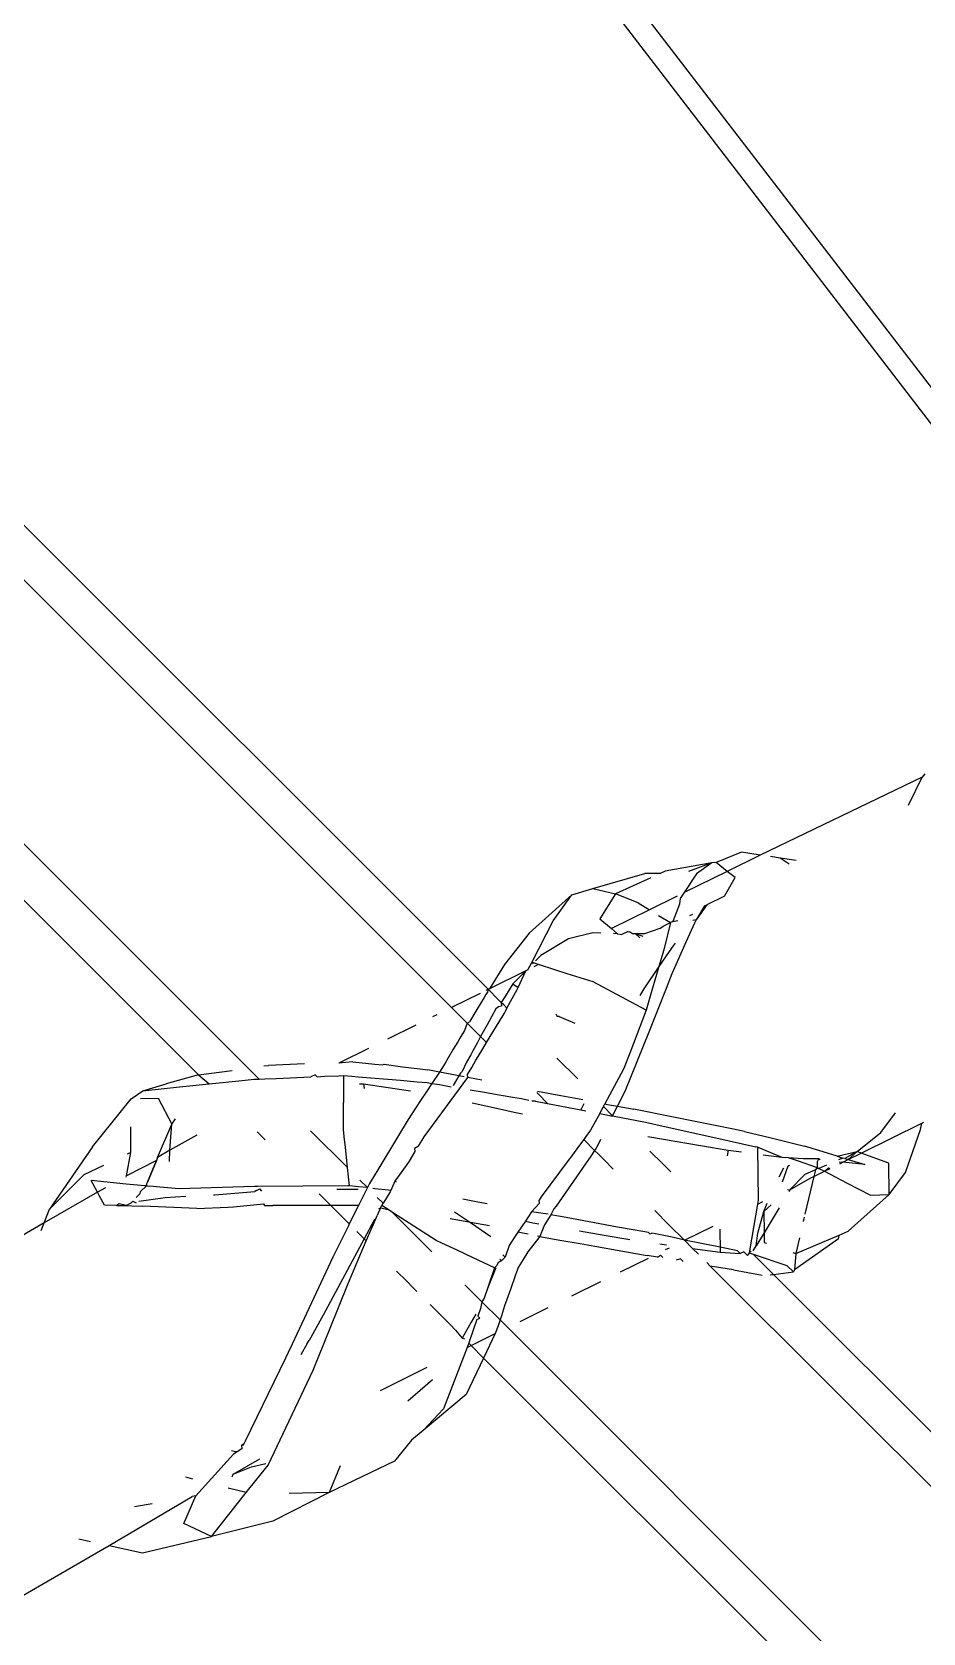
# Model space of a CAD drawing. Header units: inches. Extents: x 3324238 to 135265466, y -1036581 to 20094598.
# Drawn here: x 3354730.148 to 3354730.835, y -519082.917 to -519081.68 of the extents above; entities that cross this region are included whole.
import ezdxf

# ---------------------------------------------------------------- set-up
doc = ezdxf.new("R2010")
doc.units = ezdxf.units.IN
doc.header["$MEASUREMENT"] = 0
doc.layers.add('FURNITURE', color=32, linetype='Continuous', lineweight=13)

msp = doc.modelspace()

# ---------------------------------------------------------------- linework, layer by layer
for p, q in [((3354729.7672, -519080.555, 0.0027), (3354730.9859, -519082.1428, 0.0027)), ((3354729.7505, -519080.5615, 0.0027), (3354730.9633, -519082.1417, 0.0027)), ((3354730.4998, -519082.4198, 0.0027), (3354728.9771, -519080.8973, 0.0027)), ((3354730.4715, -519082.4338, 0.0027), (3354728.9482, -519080.9106, 0.0027)), ((3354730.3229, -519082.4891, 0.0027), (3354728.8084, -519080.9749, 0.0027)), ((3354728.7795, -519080.9881, 0.0027), (3354730.2761, -519082.4859, 0.0027)), ((3354730.8368, -519082.2534, 0.0027), (3354730.8348, -519082.2559, 0.0027)), ((3354730.8348, -519082.2559, 0.0027), (3354730.7098, -519082.3161, 0.0027)), ((3354730.8242, -519082.2776, 0.0027), (3354730.8348, -519082.2559, 0.0027)), ((3354730.6955, -519082.3138, 0.0027), (3354730.6757, -519082.3217, 0.0027)), ((3354730.7098, -519082.3161, 0.0027), (3354730.6955, -519082.3138, 0.0027)), ((3354730.6725, -519082.3222, 0.0027), (3354730.6365, -519082.3286, 0.0027)), ((3354730.6725, -519082.3222, 0.0027), (3354730.6545, -519082.3288, 0.0027)), ((3354730.6725, -519082.3222, 0.0027), (3354730.6607, -519082.3305, 0.0027)), ((3354730.6757, -519082.3217, 0.0027), (3354730.6725, -519082.3222, 0.0027)), ((3354730.6844, -519082.3287, 0.0027), (3354730.6757, -519082.3217, 0.0027)), ((3354730.7098, -519082.3161, 0.0027), (3354730.6844, -519082.3287, 0.0027)), ((3354730.7252, -519082.3185, 0.0027), (3354730.7177, -519082.3173, 0.0027)), ((3354730.7375, -519082.3204, 0.0027), (3354730.7252, -519082.3185, 0.0027)), ((3354730.7322, -519082.323, 0.0027), (3354730.7252, -519082.3185, 0.0027)), ((3354730.5807, -519082.3419, 0.0027), (3354730.6207, -519082.3304, 0.0027)), ((3354730.6254, -519082.3337, 0.0027), (3354730.5982, -519082.346, 0.0027)), ((3354730.6326, -519082.3304, 0.0027), (3354730.6207, -519082.3304, 0.0027)), ((3354730.6365, -519082.3286, 0.0027), (3354730.6326, -519082.3304, 0.0027)), ((3354730.6844, -519082.3287, 0.0027), (3354730.651, -519082.3451, 0.0027)), ((3354730.6607, -519082.3305, 0.0027), (3354730.651, -519082.3451, 0.0027)), ((3354730.6822, -519082.3478, 0.0027), (3354730.6904, -519082.3335, 0.0027)), ((3354730.6904, -519082.3335, 0.0027), (3354730.6844, -519082.3287, 0.0027)), ((3354730.5314, -519082.3765, 0.0027), (3354730.5643, -519082.3469, 0.0027)), ((3354730.5499, -519082.367, 0.0027), (3354730.5643, -519082.3469, 0.0027)), ((3354730.5643, -519082.3469, 0.0027), (3354730.5807, -519082.3419, 0.0027)), ((3354730.5807, -519082.3419, 0.0027), (3354730.5982, -519082.346, 0.0027)), ((3354730.5982, -519082.346, 0.0027), (3354730.5859, -519082.3654, 0.0027)), ((3354730.6157, -519082.3531, 0.0027), (3354730.5982, -519082.346, 0.0027)), ((3354730.6456, -519082.3478, 0.0027), (3354730.6243, -519082.3584, 0.0027)), ((3354730.6481, -519082.3496, 0.0027), (3354730.6476, -519082.3541, 0.0027)), ((3354730.651, -519082.3451, 0.0027), (3354730.6481, -519082.3496, 0.0027)), ((3354730.6822, -519082.3478, 0.0027), (3354730.6685, -519082.3545, 0.0027)), ((3354730.6243, -519082.3584, 0.0027), (3354730.5949, -519082.3729, 0.0027)), ((3354730.6157, -519082.3531, 0.0027), (3354730.6243, -519082.3584, 0.0027)), ((3354730.6313, -519082.3627, 0.0027), (3354730.6405, -519082.3683, 0.0027)), ((3354730.6476, -519082.3541, 0.0027), (3354730.6424, -519082.3674, 0.0027)), ((3354730.6556, -519082.3627, 0.0027), (3354730.6579, -519082.3618, 0.0027)), ((3354730.6685, -519082.3545, 0.0027), (3354730.6605, -519082.3661, 0.0027)), ((3354730.6669, -519082.3553, 0.0027), (3354730.6605, -519082.3661, 0.0027)), ((3354730.6669, -519082.3553, 0.0027), (3354730.6685, -519082.3545, 0.0027)), ((3354730.5314, -519082.3765, 0.0027), (3354730.5124, -519082.4005, 0.0027)), ((3354730.5336, -519082.399, 0.0027), (3354730.5499, -519082.367, 0.0027)), ((3354730.5807, -519082.3761, 0.0027), (3354730.5618, -519082.3808, 0.0027)), ((3354730.5868, -519082.3763, 0.0027), (3354730.5807, -519082.3761, 0.0027)), ((3354730.5859, -519082.3654, 0.0027), (3354730.5949, -519082.3729, 0.0027)), ((3354730.5949, -519082.3729, 0.0027), (3354730.5997, -519082.3769, 0.0027)), ((3354730.5997, -519082.3769, 0.0027), (3354730.5965, -519082.3767, 0.0027)), ((3354730.5997, -519082.3769, 0.0027), (3354730.6031, -519082.3775, 0.0027)), ((3354730.6079, -519082.375, 0.0027), (3354730.6031, -519082.3775, 0.0027)), ((3354730.6079, -519082.375, 0.0027), (3354730.609, -519082.3753, 0.0027)), ((3354730.6113, -519082.3768, 0.0027), (3354730.609, -519082.3753, 0.0027)), ((3354730.6135, -519082.3768, 0.0027), (3354730.6113, -519082.3768, 0.0027)), ((3354730.617, -519082.3799, 0.0027), (3354730.6135, -519082.3768, 0.0027)), ((3354730.6135, -519082.3768, 0.0027), (3354730.6193, -519082.3788, 0.0027)), ((3354730.6206, -519082.3769, 0.0027), (3354730.6135, -519082.3768, 0.0027)), ((3354730.6323, -519082.3728, 0.0027), (3354730.6206, -519082.3769, 0.0027)), ((3354730.6323, -519082.3728, 0.0027), (3354730.635, -519082.3711, 0.0027)), ((3354730.635, -519082.3711, 0.0027), (3354730.6405, -519082.3683, 0.0027)), ((3354730.6405, -519082.3683, 0.0027), (3354730.6357, -519082.3883, 0.0027)), ((3354730.6424, -519082.3674, 0.0027), (3354730.6405, -519082.3683, 0.0027)), ((3354730.6424, -519082.3674, 0.0027), (3354730.6462, -519082.3665, 0.0027)), ((3354730.659, -519082.3686, 0.0027), (3354730.6526, -519082.3829, 0.0027)), ((3354730.6605, -519082.3661, 0.0027), (3354730.6579, -519082.3667, 0.0027)), ((3354730.6605, -519082.3661, 0.0027), (3354730.659, -519082.3686, 0.0027)), ((3354730.5618, -519082.3808, 0.0027), (3354730.5405, -519082.3937, 0.0027)), ((3354730.6357, -519082.3883, 0.0027), (3354730.6341, -519082.3937, 0.0027)), ((3354730.6425, -519082.3862, 0.0027), (3354730.6395, -519082.3905, 0.0027)), ((3354730.6526, -519082.3829, 0.0027), (3354730.6416, -519082.4077, 0.0027)), ((3354730.6442, -519082.3842, 0.0027), (3354730.6425, -519082.3862, 0.0027)), ((3354730.5124, -519082.4005, 0.0027), (3354730.5009, -519082.4193, 0.0027)), ((3354730.5305, -519082.4047, 0.0027), (3354730.5336, -519082.399, 0.0027)), ((3354730.5348, -519082.3994, 0.0027), (3354730.5336, -519082.399, 0.0027)), ((3354730.5348, -519082.3994, 0.0027), (3354730.5341, -519082.4002, 0.0027)), ((3354730.5386, -519082.4006, 0.0027), (3354730.5348, -519082.3994, 0.0027)), ((3354730.5386, -519082.4006, 0.0027), (3354730.5351, -519082.4024, 0.0027)), ((3354730.5405, -519082.3937, 0.0027), (3354730.5364, -519082.3978, 0.0027)), ((3354730.5513, -519082.4047, 0.0027), (3354730.5386, -519082.4006, 0.0027)), ((3354730.6316, -519082.4021, 0.0027), (3354730.62, -519082.4193, 0.0027)), ((3354730.6316, -519082.4021, 0.0027), (3354730.6248, -519082.4252, 0.0027)), ((3354730.6395, -519082.3905, 0.0027), (3354730.6316, -519082.4021, 0.0027)), ((3354730.6341, -519082.3937, 0.0027), (3354730.6316, -519082.4021, 0.0027)), ((3354730.5288, -519082.4055, 0.0027), (3354730.5009, -519082.4193, 0.0027)), ((3354730.5288, -519082.4055, 0.0027), (3354730.5189, -519082.4155, 0.0027)), ((3354730.523, -519082.4184, 0.0027), (3354730.5288, -519082.4055, 0.0027)), ((3354730.5305, -519082.4047, 0.0027), (3354730.5288, -519082.4055, 0.0027)), ((3354730.5608, -519082.4077, 0.0027), (3354730.5513, -519082.4047, 0.0027)), ((3354730.5809, -519082.4141, 0.0027), (3354730.5608, -519082.4077, 0.0027)), ((3354730.6217, -519082.4359, 0.0027), (3354730.5809, -519082.4141, 0.0027)), ((3354730.6416, -519082.4077, 0.0027), (3354730.6371, -519082.4192, 0.0027)), ((3354730.4937, -519082.4229, 0.0027), (3354730.4715, -519082.4338, 0.0027)), ((3354730.4968, -519082.426, 0.0027), (3354730.491, -519082.4354, 0.0027)), ((3354730.4981, -519082.4239, 0.0027), (3354730.4968, -519082.426, 0.0027)), ((3354730.4998, -519082.4198, 0.0027), (3354730.4979, -519082.4208, 0.0027)), ((3354730.4992, -519082.422, 0.0027), (3354730.4981, -519082.4239, 0.0027)), ((3354730.4998, -519082.4198, 0.0027), (3354730.4992, -519082.422, 0.0027)), ((3354730.5009, -519082.4193, 0.0027), (3354730.4998, -519082.4198, 0.0027)), ((3354730.5076, -519082.4276, 0.0027), (3354730.4998, -519082.4198, 0.0027)), ((3354730.5131, -519082.4247, 0.0027), (3354730.5099, -519082.4299, 0.0027)), ((3354730.5189, -519082.4155, 0.0027), (3354730.5131, -519082.4247, 0.0027)), ((3354730.5171, -519082.4293, 0.0027), (3354730.5222, -519082.4199, 0.0027)), ((3354730.5189, -519082.4155, 0.0027), (3354730.523, -519082.4184, 0.0027)), ((3354730.5222, -519082.4199, 0.0027), (3354730.523, -519082.4184, 0.0027)), ((3354730.62, -519082.4193, 0.0027), (3354730.6169, -519082.4246, 0.0027)), ((3354730.6248, -519082.4252, 0.0027), (3354730.6217, -519082.4359, 0.0027)), ((3354730.6371, -519082.4192, 0.0027), (3354730.6232, -519082.4543, 0.0027)), ((3354730.4798, -519082.4422, 0.0027), (3354730.4715, -519082.4338, 0.0027)), ((3354730.4903, -519082.4367, 0.0027), (3354730.4854, -519082.4449, 0.0027)), ((3354730.491, -519082.4354, 0.0027), (3354730.4903, -519082.4367, 0.0027)), ((3354730.5057, -519082.4349, 0.0027), (3354730.4991, -519082.4471, 0.0027)), ((3354730.5077, -519082.4334, 0.0027), (3354730.5057, -519082.4349, 0.0027)), ((3354730.5099, -519082.4299, 0.0027), (3354730.5076, -519082.4276, 0.0027)), ((3354730.51, -519082.4328, 0.0027), (3354730.5077, -519082.4334, 0.0027)), ((3354730.5118, -519082.4319, 0.0027), (3354730.5099, -519082.4299, 0.0027)), ((3354730.5099, -519082.4299, 0.0027), (3354730.51, -519082.4328, 0.0027)), ((3354730.5111, -519082.4403, 0.0027), (3354730.5123, -519082.4381, 0.0027)), ((3354730.5143, -519082.4344, 0.0027), (3354730.5118, -519082.4319, 0.0027)), ((3354730.5123, -519082.4381, 0.0027), (3354730.5134, -519082.4362, 0.0027)), ((3354730.5134, -519082.4362, 0.0027), (3354730.5143, -519082.4344, 0.0027)), ((3354730.5143, -519082.4344, 0.0027), (3354730.5171, -519082.4293, 0.0027)), ((3354730.5521, -519082.4388, 0.0027), (3354730.553, -519082.4407, 0.0027)), ((3354730.6217, -519082.4359, 0.0027), (3354730.6091, -519082.4691, 0.0027)), ((3354730.4439, -519082.4474, 0.0027), (3354730.4221, -519082.4582, 0.0027)), ((3354730.4601, -519082.4394, 0.0027), (3354730.4569, -519082.441, 0.0027)), ((3354730.4815, -519082.4516, 0.0027), (3354730.478, -519082.4574, 0.0027)), ((3354730.4836, -519082.4459, 0.0027), (3354730.4798, -519082.4422, 0.0027)), ((3354730.4836, -519082.4459, 0.0027), (3354730.4815, -519082.4516, 0.0027)), ((3354730.4836, -519082.4459, 0.0027), (3354730.4854, -519082.4449, 0.0027)), ((3354730.494, -519082.4563, 0.0027), (3354730.4836, -519082.4459, 0.0027)), ((3354730.4991, -519082.4471, 0.0027), (3354730.494, -519082.4563, 0.0027)), ((3354730.4986, -519082.4609, 0.0027), (3354730.5111, -519082.4403, 0.0027)), ((3354730.5547, -519082.4407, 0.0027), (3354730.553, -519082.4407, 0.0027)), ((3354730.5547, -519082.4407, 0.0027), (3354730.5668, -519082.446, 0.0027)), ((3354730.4763, -519082.4604, 0.0027), (3354730.4729, -519082.466, 0.0027)), ((3354730.478, -519082.4574, 0.0027), (3354730.4763, -519082.4604, 0.0027)), ((3354730.4913, -519082.4613, 0.0027), (3354730.488, -519082.4673, 0.0027)), ((3354730.494, -519082.4563, 0.0027), (3354730.4913, -519082.4613, 0.0027)), ((3354730.4986, -519082.4609, 0.0027), (3354730.494, -519082.4563, 0.0027)), ((3354730.4957, -519082.4658, 0.0027), (3354730.4986, -519082.4609, 0.0027)), ((3354730.6199, -519082.4624, 0.0027), (3354730.6053, -519082.4987, 0.0027)), ((3354730.6232, -519082.4543, 0.0027), (3354730.6199, -519082.4624, 0.0027)), ((3354730.4074, -519082.4655, 0.0027), (3354730.3844, -519082.4768, 0.0027)), ((3354730.3953, -519082.4757, 0.0027), (3354730.3844, -519082.4768, 0.0027)), ((3354730.3953, -519082.4757, 0.0027), (3354730.4124, -519082.4775, 0.0027)), ((3354730.469, -519082.4726, 0.0027), (3354730.4666, -519082.4768, 0.0027)), ((3354730.4729, -519082.466, 0.0027), (3354730.469, -519082.4726, 0.0027)), ((3354730.4831, -519082.4761, 0.0027), (3354730.4796, -519082.4833, 0.0027)), ((3354730.4863, -519082.4704, 0.0027), (3354730.4831, -519082.4761, 0.0027)), ((3354730.488, -519082.4673, 0.0027), (3354730.4863, -519082.4704, 0.0027)), ((3354730.4871, -519082.4801, 0.0027), (3354730.4904, -519082.4746, 0.0027)), ((3354730.4904, -519082.4746, 0.0027), (3354730.4922, -519082.4716, 0.0027)), ((3354730.4922, -519082.4716, 0.0027), (3354730.4957, -519082.4658, 0.0027)), ((3354730.5689, -519082.4889, 0.0027), (3354730.5528, -519082.4729, 0.0027)), ((3354730.6091, -519082.4691, 0.0027), (3354730.6043, -519082.4816, 0.0027)), ((3354730.2761, -519082.4859, 0.0027), (3354730.2512, -519082.4929, 0.0027)), ((3354730.2761, -519082.4859, 0.0027), (3354730.3022, -519082.4824, 0.0027)), ((3354730.2761, -519082.4859, 0.0027), (3354730.2843, -519082.4927, 0.0027)), ((3354730.3266, -519082.479, 0.0027), (3354730.3302, -519082.4786, 0.0027)), ((3354730.3275, -519082.4889, 0.0027), (3354730.3362, -519082.4886, 0.0027)), ((3354730.3579, -519082.4773, 0.0027), (3354730.3302, -519082.4786, 0.0027)), ((3354730.3362, -519082.4886, 0.0027), (3354730.3628, -519082.4875, 0.0027)), ((3354730.3663, -519082.4858, 0.0027), (3354730.3628, -519082.4875, 0.0027)), ((3354730.3678, -519082.4873, 0.0027), (3354730.3663, -519082.4858, 0.0027)), ((3354730.3678, -519082.4873, 0.0027), (3354730.3735, -519082.487, 0.0027)), ((3354730.3735, -519082.487, 0.0027), (3354730.3844, -519082.4866, 0.0027)), ((3354730.3844, -519082.4866, 0.0027), (3354730.3883, -519082.4864, 0.0027)), ((3354730.3881, -519082.5283, 0.0027), (3354730.3883, -519082.4864, 0.0027)), ((3354730.3883, -519082.4864, 0.0027), (3354730.3945, -519082.4869, 0.0027)), ((3354730.3945, -519082.4869, 0.0027), (3354730.3995, -519082.4874, 0.0027)), ((3354730.3995, -519082.4874, 0.0027), (3354730.432, -519082.4901, 0.0027)), ((3354730.4124, -519082.4775, 0.0027), (3354730.4182, -519082.4781, 0.0027)), ((3354730.4182, -519082.4781, 0.0027), (3354730.4194, -519082.4775, 0.0027)), ((3354730.4194, -519082.4775, 0.0027), (3354730.4336, -519082.4798, 0.0027)), ((3354730.4336, -519082.4798, 0.0027), (3354730.4449, -519082.481, 0.0027)), ((3354730.4449, -519082.481, 0.0027), (3354730.4533, -519082.4819, 0.0027)), ((3354730.4504, -519082.5337, 0.0027), (3354730.4842, -519082.4879, 0.0027)), ((3354730.4621, -519082.4837, 0.0027), (3354730.4533, -519082.4819, 0.0027)), ((3354730.4621, -519082.4837, 0.0027), (3354730.4563, -519082.4925, 0.0027)), ((3354730.4666, -519082.4768, 0.0027), (3354730.4621, -519082.4837, 0.0027)), ((3354730.4747, -519082.4861, 0.0027), (3354730.4621, -519082.4837, 0.0027)), ((3354730.4772, -519082.4866, 0.0027), (3354730.4727, -519082.494, 0.0027)), ((3354730.4772, -519082.4866, 0.0027), (3354730.4747, -519082.4861, 0.0027)), ((3354730.4785, -519082.4845, 0.0027), (3354730.4772, -519082.4866, 0.0027)), ((3354730.4813, -519082.4874, 0.0027), (3354730.4772, -519082.4866, 0.0027)), ((3354730.4796, -519082.4833, 0.0027), (3354730.4785, -519082.4845, 0.0027)), ((3354730.4838, -519082.4855, 0.0027), (3354730.4871, -519082.4801, 0.0027)), ((3354730.4842, -519082.4879, 0.0027), (3354730.4838, -519082.4855, 0.0027)), ((3354730.4948, -519082.4901, 0.0027), (3354730.4842, -519082.4879, 0.0027)), ((3354730.6043, -519082.4816, 0.0027), (3354730.5899, -519082.5083, 0.0027)), ((3354730.2241, -519082.5044, 0.0027), (3354730.2333, -519082.4983, 0.0027)), ((3354730.2333, -519082.4983, 0.0027), (3354730.2512, -519082.4929, 0.0027)), ((3354730.2333, -519082.4983, 0.0027), (3354730.2615, -519082.495, 0.0027)), ((3354730.2615, -519082.495, 0.0027), (3354730.2843, -519082.4927, 0.0027)), ((3354730.2843, -519082.4927, 0.0027), (3354730.31, -519082.4902, 0.0027)), ((3354730.31, -519082.4902, 0.0027), (3354730.3167, -519082.4895, 0.0027)), ((3354730.3167, -519082.4895, 0.0027), (3354730.3189, -519082.4893, 0.0027)), ((3354730.3189, -519082.4893, 0.0027), (3354730.3229, -519082.4891, 0.0027)), ((3354730.3229, -519082.4891, 0.0027), (3354730.3275, -519082.4889, 0.0027)), ((3354730.4004, -519082.4928, 0.0027), (3354730.4036, -519082.4927, 0.0027)), ((3354730.4036, -519082.4927, 0.0027), (3354730.404, -519082.4964, 0.0027)), ((3354730.4036, -519082.4927, 0.0027), (3354730.4399, -519082.4981, 0.0027)), ((3354730.432, -519082.4901, 0.0027), (3354730.445, -519082.4912, 0.0027)), ((3354730.445, -519082.4912, 0.0027), (3354730.4526, -519082.4918, 0.0027)), ((3354730.4524, -519082.4985, 0.0027), (3354730.4476, -519082.5058, 0.0027)), ((3354730.4563, -519082.4925, 0.0027), (3354730.4524, -519082.4985, 0.0027)), ((3354730.4526, -519082.4918, 0.0027), (3354730.4563, -519082.4925, 0.0027)), ((3354730.4563, -519082.4925, 0.0027), (3354730.4621, -519082.4934, 0.0027)), ((3354730.4621, -519082.4934, 0.0027), (3354730.4713, -519082.495, 0.0027)), ((3354730.4858, -519082.4975, 0.0027), (3354730.4954, -519082.4991, 0.0027)), ((3354730.4954, -519082.4991, 0.0027), (3354730.5084, -519082.5013, 0.0027)), ((3354730.5383, -519082.5005, 0.0027), (3354730.5373, -519082.4996, 0.0027)), ((3354730.538, -519082.4984, 0.0027), (3354730.5558, -519082.5018, 0.0027)), ((3354730.5457, -519082.508, 0.0027), (3354730.5383, -519082.5005, 0.0027)), ((3354730.6053, -519082.4987, 0.0027), (3354730.6031, -519082.5032, 0.0027)), ((3354730.1944, -519082.5415, 0.0027), (3354730.2241, -519082.5044, 0.0027)), ((3354730.2313, -519082.5042, 0.0027), (3354730.245, -519082.5038, 0.0027)), ((3354730.245, -519082.5038, 0.0027), (3354730.2555, -519082.5239, 0.0027)), ((3354730.4476, -519082.5058, 0.0027), (3354730.4409, -519082.5161, 0.0027)), ((3354730.4874, -519082.5075, 0.0027), (3354730.5085, -519082.5122, 0.0027)), ((3354730.5084, -519082.5013, 0.0027), (3354730.5189, -519082.5031, 0.0027)), ((3354730.5085, -519082.5122, 0.0027), (3354730.5198, -519082.5148, 0.0027)), ((3354730.5189, -519082.5031, 0.0027), (3354730.5255, -519082.5042, 0.0027)), ((3354730.5255, -519082.5042, 0.0027), (3354730.5313, -519082.5053, 0.0027)), ((3354730.5364, -519082.5063, 0.0027), (3354730.5335, -519082.5062, 0.0027)), ((3354730.5364, -519082.5063, 0.0027), (3354730.5457, -519082.508, 0.0027)), ((3354730.5457, -519082.508, 0.0027), (3354730.5714, -519082.513, 0.0027)), ((3354730.5558, -519082.5018, 0.0027), (3354730.5729, -519082.505, 0.0027)), ((3354730.5737, -519082.5082, 0.0027), (3354730.5714, -519082.513, 0.0027)), ((3354730.5714, -519082.513, 0.0027), (3354730.5751, -519082.5137, 0.0027)), ((3354730.5874, -519082.513, 0.0027), (3354730.5859, -519082.5157, 0.0027)), ((3354730.5884, -519082.5112, 0.0027), (3354730.5874, -519082.513, 0.0027)), ((3354730.5889, -519082.5102, 0.0027), (3354730.5884, -519082.5112, 0.0027)), ((3354730.5889, -519082.5102, 0.0027), (3354730.5899, -519082.5083, 0.0027)), ((3354730.5958, -519082.5176, 0.0027), (3354730.5889, -519082.5102, 0.0027)), ((3354730.5899, -519082.5083, 0.0027), (3354730.592, -519082.5087, 0.0027)), ((3354730.592, -519082.5087, 0.0027), (3354730.5996, -519082.5101, 0.0027)), ((3354730.5958, -519082.5176, 0.0027), (3354730.5996, -519082.5101, 0.0027)), ((3354730.6031, -519082.5032, 0.0027), (3354730.5996, -519082.5101, 0.0027)), ((3354730.5996, -519082.5101, 0.0027), (3354730.6123, -519082.5125, 0.0027)), ((3354730.643, -519082.5186, 0.0027), (3354730.6123, -519082.5125, 0.0027)), ((3354730.2446, -519082.5498, 0.0027), (3354730.2555, -519082.5239, 0.0027)), ((3354730.254, -519082.5441, 0.0027), (3354730.2555, -519082.5239, 0.0027)), ((3354730.2555, -519082.5239, 0.0027), (3354730.2584, -519082.5198, 0.0027)), ((3354730.4381, -519082.5203, 0.0027), (3354730.4298, -519082.534, 0.0027)), ((3354730.4409, -519082.5161, 0.0027), (3354730.4381, -519082.5203, 0.0027)), ((3354730.5198, -519082.5148, 0.0027), (3354730.5224, -519082.5153, 0.0027)), ((3354730.5224, -519082.5153, 0.0027), (3354730.5264, -519082.516, 0.0027)), ((3354730.5859, -519082.5157, 0.0027), (3354730.5789, -519082.5287, 0.0027)), ((3354730.5859, -519082.5157, 0.0027), (3354730.5911, -519082.5167, 0.0027)), ((3354730.5911, -519082.5167, 0.0027), (3354730.5946, -519082.5174, 0.0027)), ((3354730.5946, -519082.5174, 0.0027), (3354730.5958, -519082.5176, 0.0027)), ((3354730.5958, -519082.5176, 0.0027), (3354730.6213, -519082.5225, 0.0027)), ((3354730.6213, -519082.5225, 0.0027), (3354730.6326, -519082.525, 0.0027)), ((3354730.6326, -519082.525, 0.0027), (3354730.6755, -519082.5346, 0.0027)), ((3354730.6892, -519082.5278, 0.0027), (3354730.643, -519082.5186, 0.0027)), ((3354730.7877, -519082.5463, 0.0027), (3354730.8345, -519082.5232, 0.0027)), ((3354730.8029, -519082.5305, 0.0027), (3354730.8143, -519082.5152, 0.0027)), ((3354730.8335, -519082.528, 0.0027), (3354730.8345, -519082.5232, 0.0027)), ((3354730.8345, -519082.5232, 0.0027), (3354730.8361, -519082.5224, 0.0027)), ((3354730.2239, -519082.5458, 0.0027), (3354730.2238, -519082.526, 0.0027)), ((3354730.2748, -519082.5324, 0.0027), (3354730.254, -519082.5441, 0.0027)), ((3354730.3215, -519082.5299, 0.0027), (3354730.3276, -519082.536, 0.0027)), ((3354730.3913, -519082.5575, 0.0027), (3354730.3627, -519082.529, 0.0027)), ((3354730.3889, -519082.5359, 0.0027), (3354730.3881, -519082.5283, 0.0027)), ((3354730.3896, -519082.5418, 0.0027), (3354730.3889, -519082.5359, 0.0027)), ((3354730.4298, -519082.534, 0.0027), (3354730.4145, -519082.5592, 0.0027)), ((3354730.4459, -519082.541, 0.0027), (3354730.4504, -519082.5337, 0.0027)), ((3354730.5736, -519082.5359, 0.0027), (3354730.5704, -519082.5402, 0.0027)), ((3354730.5753, -519082.5336, 0.0027), (3354730.5736, -519082.5359, 0.0027)), ((3354730.582, -519082.5443, 0.0027), (3354730.5736, -519082.5359, 0.0027)), ((3354730.5789, -519082.5287, 0.0027), (3354730.5753, -519082.5336, 0.0027)), ((3354730.5866, -519082.5358, 0.0027), (3354730.5849, -519082.5392, 0.0027)), ((3354730.623, -519082.5336, 0.0027), (3354730.6637, -519082.5404, 0.0027)), ((3354730.6755, -519082.5346, 0.0027), (3354730.7065, -519082.5415, 0.0027)), ((3354730.6976, -519082.5295, 0.0027), (3354730.6892, -519082.5278, 0.0027)), ((3354730.6976, -519082.5295, 0.0027), (3354730.7183, -519082.5346, 0.0027)), ((3354730.7183, -519082.5346, 0.0027), (3354730.744, -519082.5409, 0.0027)), ((3354730.7846, -519082.5452, 0.0027), (3354730.8029, -519082.5305, 0.0027)), ((3354730.8221, -519082.5612, 0.0027), (3354730.8335, -519082.528, 0.0027)), ((3354730.1944, -519082.5415, 0.0027), (3354730.1612, -519082.5897, 0.0027)), ((3354730.2205, -519082.5638, 0.0027), (3354730.2239, -519082.5458, 0.0027)), ((3354730.2239, -519082.5458, 0.0027), (3354730.2211, -519082.5471, 0.0027)), ((3354730.2446, -519082.5498, 0.0027), (3354730.2438, -519082.552, 0.0027)), ((3354730.254, -519082.5441, 0.0027), (3354730.2446, -519082.5498, 0.0027)), ((3354730.2537, -519082.5529, 0.0027), (3354730.254, -519082.5441, 0.0027)), ((3354730.3907, -519082.5522, 0.0027), (3354730.3896, -519082.5418, 0.0027)), ((3354730.4433, -519082.5452, 0.0027), (3354730.4388, -519082.5525, 0.0027)), ((3354730.4459, -519082.541, 0.0027), (3354730.443, -519082.5427, 0.0027)), ((3354730.443, -519082.5427, 0.0027), (3354730.4433, -519082.5452, 0.0027)), ((3354730.5643, -519082.5484, 0.0027), (3354730.5616, -519082.5521, 0.0027)), ((3354730.5662, -519082.5458, 0.0027), (3354730.5643, -519082.5484, 0.0027)), ((3354730.5704, -519082.5402, 0.0027), (3354730.5662, -519082.5458, 0.0027)), ((3354730.579, -519082.5487, 0.0027), (3354730.575, -519082.5546, 0.0027)), ((3354730.582, -519082.5443, 0.0027), (3354730.579, -519082.5487, 0.0027)), ((3354730.5833, -519082.5425, 0.0027), (3354730.582, -519082.5443, 0.0027)), ((3354730.5846, -519082.5469, 0.0027), (3354730.582, -519082.5443, 0.0027)), ((3354730.5849, -519082.5392, 0.0027), (3354730.5833, -519082.5425, 0.0027)), ((3354730.5893, -519082.5516, 0.0027), (3354730.5846, -519082.5469, 0.0027)), ((3354730.6347, -519082.5547, 0.0027), (3354730.6247, -519082.5447, 0.0027)), ((3354730.6637, -519082.5404, 0.0027), (3354730.6852, -519082.544, 0.0027)), ((3354730.6852, -519082.544, 0.0027), (3354730.6844, -519082.5484, 0.0027)), ((3354730.6852, -519082.544, 0.0027), (3354730.6954, -519082.5453, 0.0027)), ((3354730.7079, -519082.5418, 0.0027), (3354730.7065, -519082.5415, 0.0027)), ((3354730.7085, -519082.5826, 0.0027), (3354730.7079, -519082.5418, 0.0027)), ((3354730.7079, -519082.5418, 0.0027), (3354730.7265, -519082.5495, 0.0027)), ((3354730.712, -519082.5476, 0.0027), (3354730.7265, -519082.5495, 0.0027)), ((3354730.7265, -519082.5495, 0.0027), (3354730.7315, -519082.5498, 0.0027)), ((3354730.7315, -519082.5498, 0.0027), (3354730.7431, -519082.5504, 0.0027)), ((3354730.7315, -519082.5498, 0.0027), (3354730.7391, -519082.5523, 0.0027)), ((3354730.7431, -519082.5504, 0.0027), (3354730.7477, -519082.5506, 0.0027)), ((3354730.7552, -519082.5444, 0.0027), (3354730.744, -519082.5409, 0.0027)), ((3354730.7477, -519082.5506, 0.0027), (3354730.7551, -519082.5506, 0.0027)), ((3354730.7551, -519082.5506, 0.0027), (3354730.7539, -519082.553, 0.0027)), ((3354730.7562, -519082.5515, 0.0027), (3354730.7551, -519082.5506, 0.0027)), ((3354730.7692, -519082.5488, 0.0027), (3354730.7552, -519082.5444, 0.0027)), ((3354730.7692, -519082.5488, 0.0027), (3354730.7846, -519082.5452, 0.0027)), ((3354730.7692, -519082.5488, 0.0027), (3354730.7735, -519082.5501, 0.0027)), ((3354730.7735, -519082.5501, 0.0027), (3354730.7702, -519082.5515, 0.0027)), ((3354730.7752, -519082.5506, 0.0027), (3354730.7735, -519082.5501, 0.0027)), ((3354730.7846, -519082.5452, 0.0027), (3354730.7752, -519082.5506, 0.0027)), ((3354730.7752, -519082.5506, 0.0027), (3354730.7776, -519082.5513, 0.0027)), ((3354730.7776, -519082.5513, 0.0027), (3354730.7846, -519082.5452, 0.0027)), ((3354730.7776, -519082.5513, 0.0027), (3354730.7877, -519082.5463, 0.0027)), ((3354730.7877, -519082.5463, 0.0027), (3354730.7846, -519082.5452, 0.0027)), ((3354730.809, -519082.5541, 0.0027), (3354730.7877, -519082.5463, 0.0027)), ((3354730.2027, -519082.5559, 0.0027), (3354730.1877, -519082.5631, 0.0027)), ((3354730.2438, -519082.552, 0.0027), (3354730.2205, -519082.5638, 0.0027)), ((3354730.2438, -519082.552, 0.0027), (3354730.2368, -519082.5687, 0.0027)), ((3354730.2368, -519082.5687, 0.0027), (3354730.2438, -519082.552, 0.0027)), ((3354730.3913, -519082.5575, 0.0027), (3354730.3907, -519082.5522, 0.0027)), ((3354730.3921, -519082.5647, 0.0027), (3354730.3913, -519082.5575, 0.0027)), ((3354730.4145, -519082.5592, 0.0027), (3354730.4117, -519082.5638, 0.0027)), ((3354730.4366, -519082.556, 0.0027), (3354730.4278, -519082.5681, 0.0027)), ((3354730.4388, -519082.5525, 0.0027), (3354730.4366, -519082.556, 0.0027)), ((3354730.5616, -519082.5521, 0.0027), (3354730.5407, -519082.5802, 0.0027)), ((3354730.575, -519082.5546, 0.0027), (3354730.5524, -519082.5873, 0.0027)), ((3354730.5963, -519082.5586, 0.0027), (3354730.5893, -519082.5516, 0.0027)), ((3354730.6407, -519082.5608, 0.0027), (3354730.6347, -519082.5547, 0.0027)), ((3354730.7245, -519082.5646, 0.0027), (3354730.728, -519082.5578, 0.0027)), ((3354730.7312, -519082.5563, 0.0027), (3354730.7269, -519082.5687, 0.0027)), ((3354730.7312, -519082.5563, 0.0027), (3354730.7325, -519082.5556, 0.0027)), ((3354730.7444, -519082.5628, 0.0027), (3354730.7327, -519082.5747, 0.0027)), ((3354730.7391, -519082.5523, 0.0027), (3354730.7539, -519082.5574, 0.0027)), ((3354730.7524, -519082.5593, 0.0027), (3354730.7444, -519082.5628, 0.0027)), ((3354730.7524, -519082.5593, 0.0027), (3354730.7512, -519082.5644, 0.0027)), ((3354730.7512, -519082.5644, 0.0027), (3354730.7594, -519082.5603, 0.0027)), ((3354730.7539, -519082.5574, 0.0027), (3354730.7524, -519082.5593, 0.0027)), ((3354730.7539, -519082.553, 0.0027), (3354730.7539, -519082.5574, 0.0027)), ((3354730.7539, -519082.5574, 0.0027), (3354730.7552, -519082.5581, 0.0027)), ((3354730.7609, -519082.5556, 0.0027), (3354730.7552, -519082.5581, 0.0027)), ((3354730.7552, -519082.5581, 0.0027), (3354730.7594, -519082.5603, 0.0027)), ((3354730.7594, -519082.5603, 0.0027), (3354730.763, -519082.5575, 0.0027)), ((3354730.7594, -519082.5603, 0.0027), (3354730.7638, -519082.5581, 0.0027)), ((3354730.7594, -519082.5603, 0.0027), (3354730.7769, -519082.5696, 0.0027)), ((3354730.7707, -519082.5531, 0.0027), (3354730.7735, -519082.5533, 0.0027)), ((3354730.7713, -519082.5545, 0.0027), (3354730.7735, -519082.5533, 0.0027)), ((3354730.7735, -519082.5533, 0.0027), (3354730.7776, -519082.5513, 0.0027)), ((3354730.7905, -519082.5551, 0.0027), (3354730.7735, -519082.5533, 0.0027)), ((3354730.7776, -519082.5513, 0.0027), (3354730.7905, -519082.5551, 0.0027)), ((3354730.8094, -519082.5783, 0.0027), (3354730.809, -519082.5541, 0.0027)), ((3354730.8094, -519082.5783, 0.0027), (3354730.8221, -519082.5612, 0.0027)), ((3354730.1877, -519082.5631, 0.0027), (3354730.1612, -519082.5897, 0.0027)), ((3354730.2202, -519082.5703, 0.0027), (3354730.1933, -519082.5676, 0.0027)), ((3354730.1982, -519082.5766, 0.0027), (3354730.1933, -519082.5676, 0.0027)), ((3354730.2044, -519082.5731, 0.0027), (3354730.1982, -519082.5766, 0.0027)), ((3354730.2347, -519082.5715, 0.0027), (3354730.2202, -519082.5703, 0.0027)), ((3354730.2204, -519082.5649, 0.0027), (3354730.2205, -519082.5638, 0.0027)), ((3354730.2314, -519082.5761, 0.0027), (3354730.2361, -519082.5716, 0.0027)), ((3354730.2361, -519082.5716, 0.0027), (3354730.2347, -519082.5715, 0.0027)), ((3354730.2361, -519082.5703, 0.0027), (3354730.2368, -519082.5687, 0.0027)), ((3354730.2361, -519082.5703, 0.0027), (3354730.2361, -519082.5716, 0.0027)), ((3354730.2361, -519082.5716, 0.0027), (3354730.2387, -519082.5719, 0.0027)), ((3354730.2463, -519082.5726, 0.0027), (3354730.2387, -519082.5719, 0.0027)), ((3354730.2613, -519082.5739, 0.0027), (3354730.2463, -519082.5726, 0.0027)), ((3354730.3193, -519082.5722, 0.0027), (3354730.2613, -519082.5739, 0.0027)), ((3354730.3221, -519082.5721, 0.0027), (3354730.3193, -519082.5722, 0.0027)), ((3354730.321, -519082.5753, 0.0027), (3354730.3196, -519082.5761, 0.0027)), ((3354730.321, -519082.5753, 0.0027), (3354730.3236, -519082.574, 0.0027)), ((3354730.3914, -519082.5717, 0.0027), (3354730.3221, -519082.5721, 0.0027)), ((3354730.325, -519082.5757, 0.0027), (3354730.3236, -519082.574, 0.0027)), ((3354730.383, -519082.5742, 0.0027), (3354730.3938, -519082.5742, 0.0027)), ((3354730.3928, -519082.5717, 0.0027), (3354730.3914, -519082.5717, 0.0027)), ((3354730.3928, -519082.5717, 0.0027), (3354730.3921, -519082.5647, 0.0027)), ((3354730.3997, -519082.5723, 0.0027), (3354730.3928, -519082.5717, 0.0027)), ((3354730.3938, -519082.5742, 0.0027), (3354730.3994, -519082.5742, 0.0027)), ((3354730.4066, -519082.5728, 0.0027), (3354730.3997, -519082.5723, 0.0027)), ((3354730.4066, -519082.5728, 0.0027), (3354730.4008, -519082.5671, 0.0027)), ((3354730.4066, -519082.5728, 0.0027), (3354730.4045, -519082.577, 0.0027)), ((3354730.4081, -519082.5697, 0.0027), (3354730.4066, -519082.5728, 0.0027)), ((3354730.4117, -519082.5638, 0.0027), (3354730.4081, -519082.5697, 0.0027)), ((3354730.4122, -519082.5738, 0.0027), (3354730.4107, -519082.5736, 0.0027)), ((3354730.4229, -519082.575, 0.0027), (3354730.4122, -519082.5738, 0.0027)), ((3354730.4247, -519082.5752, 0.0027), (3354730.4229, -519082.575, 0.0027)), ((3354730.4247, -519082.5752, 0.0027), (3354730.4241, -519082.5762, 0.0027)), ((3354730.4278, -519082.5681, 0.0027), (3354730.4247, -519082.5752, 0.0027)), ((3354730.4278, -519082.5681, 0.0027), (3354730.4288, -519082.5686, 0.0027)), ((3354730.7309, -519082.5744, 0.0027), (3354730.7327, -519082.5747, 0.0027)), ((3354730.7327, -519082.5747, 0.0027), (3354730.732, -519082.5759, 0.0027)), ((3354730.7327, -519082.5747, 0.0027), (3354730.7485, -519082.5657, 0.0027)), ((3354730.7512, -519082.5644, 0.0027), (3354730.7443, -519082.5934, 0.0027)), ((3354730.7485, -519082.5657, 0.0027), (3354730.7512, -519082.5644, 0.0027)), ((3354730.7769, -519082.5696, 0.0027), (3354730.7949, -519082.5789, 0.0027)), ((3354730.1982, -519082.5766, 0.0027), (3354730.1571, -519082.6003, 0.0027)), ((3354730.1995, -519082.579, 0.0027), (3354730.1982, -519082.5766, 0.0027)), ((3354730.2036, -519082.5866, 0.0027), (3354730.1995, -519082.579, 0.0027)), ((3354730.2129, -519082.5868, 0.0027), (3354730.2036, -519082.5866, 0.0027)), ((3354730.215, -519082.5856, 0.0027), (3354730.2129, -519082.5868, 0.0027)), ((3354730.2129, -519082.5868, 0.0027), (3354730.2204, -519082.5869, 0.0027)), ((3354730.2204, -519082.5869, 0.0027), (3354730.215, -519082.5856, 0.0027)), ((3354730.2204, -519082.5869, 0.0027), (3354730.2241, -519082.5848, 0.0027)), ((3354730.2204, -519082.5869, 0.0027), (3354730.2247, -519082.587, 0.0027)), ((3354730.2254, -519082.5834, 0.0027), (3354730.2241, -519082.5848, 0.0027)), ((3354730.2247, -519082.587, 0.0027), (3354730.2331, -519082.5872, 0.0027)), ((3354730.2254, -519082.5834, 0.0027), (3354730.2281, -519082.5847, 0.0027)), ((3354730.2312, -519082.5775, 0.0027), (3354730.2281, -519082.5807, 0.0027)), ((3354730.2302, -519082.5834, 0.0027), (3354730.2505, -519082.5805, 0.0027)), ((3354730.2312, -519082.5775, 0.0027), (3354730.2314, -519082.5761, 0.0027)), ((3354730.275, -519082.5891, 0.0027), (3354730.2331, -519082.5872, 0.0027)), ((3354730.2505, -519082.5805, 0.0027), (3354730.2665, -519082.5797, 0.0027)), ((3354730.2877, -519082.5786, 0.0027), (3354730.2889, -519082.5785, 0.0027)), ((3354730.2889, -519082.5785, 0.0027), (3354730.3196, -519082.5761, 0.0027)), ((3354730.3032, -519082.5879, 0.0027), (3354730.3263, -519082.5854, 0.0027)), ((3354730.3263, -519082.5854, 0.0027), (3354730.3272, -519082.5869, 0.0027)), ((3354730.3272, -519082.5869, 0.0027), (3354730.3336, -519082.5867, 0.0027)), ((3354730.3783, -519082.5868, 0.0027), (3354730.3336, -519082.5867, 0.0027)), ((3354730.3692, -519082.5777, 0.0027), (3354730.3783, -519082.5868, 0.0027)), ((3354730.3783, -519082.5868, 0.0027), (3354730.3926, -519082.601, 0.0027)), ((3354730.3996, -519082.5868, 0.0027), (3354730.3783, -519082.5868, 0.0027)), ((3354730.3996, -519082.5868, 0.0027), (3354730.3926, -519082.601, 0.0027)), ((3354730.4019, -519082.5822, 0.0027), (3354730.3996, -519082.5868, 0.0027)), ((3354730.4045, -519082.577, 0.0027), (3354730.4019, -519082.5822, 0.0027)), ((3354730.4187, -519082.5849, 0.0027), (3354730.4142, -519082.5805, 0.0027)), ((3354730.4167, -519082.5887, 0.0027), (3354730.4176, -519082.5868, 0.0027)), ((3354730.4176, -519082.5868, 0.0027), (3354730.4187, -519082.5849, 0.0027)), ((3354730.4225, -519082.59, 0.0027), (3354730.4176, -519082.5868, 0.0027)), ((3354730.4205, -519082.5821, 0.0027), (3354730.4187, -519082.5849, 0.0027)), ((3354730.4241, -519082.5762, 0.0027), (3354730.4205, -519082.5821, 0.0027)), ((3354730.4917, -519082.5841, 0.0027), (3354730.4802, -519082.582, 0.0027)), ((3354730.4989, -519082.5855, 0.0027), (3354730.4917, -519082.5841, 0.0027)), ((3354730.5394, -519082.5851, 0.0027), (3354730.5332, -519082.5916, 0.0027)), ((3354730.5407, -519082.5802, 0.0027), (3354730.5391, -519082.5828, 0.0027)), ((3354730.5394, -519082.5851, 0.0027), (3354730.5391, -519082.5828, 0.0027)), ((3354730.5524, -519082.5873, 0.0027), (3354730.5504, -519082.5894, 0.0027)), ((3354730.7019, -519082.6219, 0.0027), (3354730.708, -519082.5857, 0.0027)), ((3354730.708, -519082.5857, 0.0027), (3354730.7085, -519082.5826, 0.0027)), ((3354730.708, -519082.5857, 0.0027), (3354730.7118, -519082.5838, 0.0027)), ((3354730.7125, -519082.5914, 0.0027), (3354730.7153, -519082.5851, 0.0027)), ((3354730.7183, -519082.5862, 0.0027), (3354730.7125, -519082.5914, 0.0027)), ((3354730.7776, -519082.6067, 0.0027), (3354730.8094, -519082.5783, 0.0027)), ((3354730.7949, -519082.5789, 0.0027), (3354730.8094, -519082.5783, 0.0027)), ((3354730.1571, -519082.6003, 0.0027), (3354730.1612, -519082.5897, 0.0027)), ((3354730.275, -519082.5891, 0.0027), (3354730.2988, -519082.5881, 0.0027)), ((3354730.2988, -519082.5881, 0.0027), (3354730.3032, -519082.5879, 0.0027)), ((3354730.412, -519082.5976, 0.0027), (3354730.404, -519082.6125, 0.0027)), ((3354730.4057, -519082.6142, 0.0027), (3354730.4132, -519082.597, 0.0027)), ((3354730.412, -519082.5976, 0.0027), (3354730.4132, -519082.597, 0.0027)), ((3354730.4132, -519082.597, 0.0027), (3354730.4142, -519082.5946, 0.0027)), ((3354730.4167, -519082.5887, 0.0027), (3354730.4142, -519082.5946, 0.0027)), ((3354730.4155, -519082.589, 0.0027), (3354730.4167, -519082.5887, 0.0027)), ((3354730.4167, -519082.5887, 0.0027), (3354730.4225, -519082.59, 0.0027)), ((3354730.4259, -519082.5922, 0.0027), (3354730.4225, -519082.59, 0.0027)), ((3354730.4563, -519082.6225, 0.0027), (3354730.4259, -519082.5922, 0.0027)), ((3354730.4388, -519082.6004, 0.0027), (3354730.4259, -519082.5922, 0.0027)), ((3354730.4791, -519082.5986, 0.0027), (3354730.4705, -519082.597, 0.0027)), ((3354730.4739, -519082.5916, 0.0027), (3354730.4862, -519082.6, 0.0027)), ((3354730.4862, -519082.6, 0.0027), (3354730.4791, -519082.5986, 0.0027)), ((3354730.4862, -519082.6, 0.0027), (3354730.5018, -519082.6107, 0.0027)), ((3354730.5009, -519082.6025, 0.0027), (3354730.4862, -519082.6, 0.0027)), ((3354730.5285, -519082.5988, 0.0027), (3354730.5228, -519082.6074, 0.0027)), ((3354730.5332, -519082.5916, 0.0027), (3354730.5285, -519082.5988, 0.0027)), ((3354730.5285, -519082.5988, 0.0027), (3354730.5342, -519082.6001, 0.0027)), ((3354730.5404, -519082.5926, 0.0027), (3354730.5332, -519082.5916, 0.0027)), ((3354730.5342, -519082.6001, 0.0027), (3354730.5388, -519082.6009, 0.0027)), ((3354730.5461, -519082.5936, 0.0027), (3354730.5404, -519082.5926, 0.0027)), ((3354730.5483, -519082.594, 0.0027), (3354730.5434, -519082.6018, 0.0027)), ((3354730.5504, -519082.5894, 0.0027), (3354730.5483, -519082.594, 0.0027)), ((3354730.56, -519082.5961, 0.0027), (3354730.5483, -519082.594, 0.0027)), ((3354730.5997, -519082.6036, 0.0027), (3354730.56, -519082.5961, 0.0027)), ((3354730.6393, -519082.6016, 0.0027), (3354730.6284, -519082.5907, 0.0027)), ((3354730.7081, -519082.6082, 0.0027), (3354730.7125, -519082.5914, 0.0027)), ((3354730.7125, -519082.5914, 0.0027), (3354730.7128, -519082.6078, 0.0027)), ((3354730.7244, -519082.5885, 0.0027), (3354730.7128, -519082.6078, 0.0027)), ((3354730.7437, -519082.5958, 0.0027), (3354730.743, -519082.5992, 0.0027)), ((3354730.1571, -519082.6003, 0.0027), (3354730.0146, -519082.6826, 0.0027)), ((3354730.1548, -519082.6062, 0.0027), (3354730.1571, -519082.6003, 0.0027)), ((3354730.404, -519082.6125, 0.0027), (3354730.3724, -519082.6715, 0.0027)), ((3354730.3885, -519082.6091, 0.0027), (3354730.3798, -519082.6267, 0.0027)), ((3354730.3919, -519082.6024, 0.0027), (3354730.3885, -519082.6091, 0.0027)), ((3354730.3926, -519082.601, 0.0027), (3354730.3919, -519082.6024, 0.0027)), ((3354730.3985, -519082.6069, 0.0027), (3354730.404, -519082.6125, 0.0027)), ((3354730.404, -519082.6125, 0.0027), (3354730.4057, -519082.6142, 0.0027)), ((3354730.4596, -519082.6138, 0.0027), (3354730.4388, -519082.6004, 0.0027)), ((3354730.5202, -519082.6113, 0.0027), (3354730.516, -519082.6176, 0.0027)), ((3354730.5228, -519082.6074, 0.0027), (3354730.5202, -519082.6113, 0.0027)), ((3354730.5265, -519082.6082, 0.0027), (3354730.5228, -519082.6074, 0.0027)), ((3354730.5307, -519082.609, 0.0027), (3354730.5265, -519082.6082, 0.0027)), ((3354730.5398, -519082.6108, 0.0027), (3354730.5303, -519082.6227, 0.0027)), ((3354730.5398, -519082.6108, 0.0027), (3354730.538, -519082.6105, 0.0027)), ((3354730.5434, -519082.6018, 0.0027), (3354730.5398, -519082.6108, 0.0027)), ((3354730.5398, -519082.6108, 0.0027), (3354730.555, -519082.6135, 0.0027)), ((3354730.5702, -519082.6063, 0.0027), (3354730.5893, -519082.6096, 0.0027)), ((3354730.5893, -519082.6096, 0.0027), (3354730.6091, -519082.6131, 0.0027)), ((3354730.6134, -519082.6058, 0.0027), (3354730.5997, -519082.6036, 0.0027)), ((3354730.6235, -519082.6077, 0.0027), (3354730.6134, -519082.6058, 0.0027)), ((3354730.6247, -519082.6088, 0.0027), (3354730.6235, -519082.6077, 0.0027)), ((3354730.6247, -519082.6088, 0.0027), (3354730.6261, -519082.6081, 0.0027)), ((3354730.629, -519082.6086, 0.0027), (3354730.6261, -519082.6081, 0.0027)), ((3354730.6418, -519082.6113, 0.0027), (3354730.629, -519082.6086, 0.0027)), ((3354730.6514, -519082.6137, 0.0027), (3354730.6393, -519082.6016, 0.0027)), ((3354730.6514, -519082.6137, 0.0027), (3354730.6418, -519082.6113, 0.0027)), ((3354730.6514, -519082.6137, 0.0027), (3354730.6734, -519082.6028, 0.0027)), ((3354730.6786, -519082.6052, 0.0027), (3354730.6787, -519082.608, 0.0027)), ((3354730.6787, -519082.608, 0.0027), (3354730.6789, -519082.6189, 0.0027)), ((3354730.7128, -519082.6078, 0.0027), (3354730.7067, -519082.6179, 0.0027)), ((3354730.7067, -519082.6179, 0.0027), (3354730.7081, -519082.6082, 0.0027)), ((3354730.7128, -519082.6078, 0.0027), (3354730.713, -519082.6154, 0.0027)), ((3354730.7703, -519082.6125, 0.0027), (3354730.7363, -519082.6366, 0.0027)), ((3354730.7374, -519082.624, 0.0027), (3354730.7707, -519082.6096, 0.0027)), ((3354730.7401, -519082.6119, 0.0027), (3354730.7374, -519082.624, 0.0027)), ((3354730.7703, -519082.6125, 0.0027), (3354730.7707, -519082.6096, 0.0027)), ((3354730.7707, -519082.6096, 0.0027), (3354730.7731, -519082.6086, 0.0027)), ((3354730.7731, -519082.6086, 0.0027), (3354730.7776, -519082.6067, 0.0027)), ((3354730.3916, -519082.647, 0.0027), (3354730.4057, -519082.6142, 0.0027)), ((3354730.4639, -519082.6158, 0.0027), (3354730.4596, -519082.6138, 0.0027)), ((3354730.4758, -519082.6214, 0.0027), (3354730.4639, -519082.6158, 0.0027)), ((3354730.4881, -519082.6271, 0.0027), (3354730.4758, -519082.6214, 0.0027)), ((3354730.516, -519082.6176, 0.0027), (3354730.5128, -519082.6267, 0.0027)), ((3354730.5303, -519082.6227, 0.0027), (3354730.5268, -519082.6284, 0.0027)), ((3354730.555, -519082.6135, 0.0027), (3354730.5707, -519082.6162, 0.0027)), ((3354730.5707, -519082.6162, 0.0027), (3354730.5821, -519082.6183, 0.0027)), ((3354730.5821, -519082.6183, 0.0027), (3354730.5995, -519082.6213, 0.0027)), ((3354730.5995, -519082.6213, 0.0027), (3354730.6211, -519082.6251, 0.0027)), ((3354730.6323, -519082.6164, 0.0027), (3354730.6374, -519082.6171, 0.0027)), ((3354730.6368, -519082.6209, 0.0027), (3354730.6397, -519082.6194, 0.0027)), ((3354730.6576, -519082.6199, 0.0027), (3354730.6514, -519082.6137, 0.0027)), ((3354730.6789, -519082.6189, 0.0027), (3354730.6514, -519082.6137, 0.0027)), ((3354730.6576, -519082.6199, 0.0027), (3354730.6789, -519082.6228, 0.0027)), ((3354730.6622, -519082.6245, 0.0027), (3354730.6576, -519082.6199, 0.0027)), ((3354730.6789, -519082.6189, 0.0027), (3354730.6789, -519082.6228, 0.0027)), ((3354730.6923, -519082.6217, 0.0027), (3354730.6789, -519082.6189, 0.0027)), ((3354730.6789, -519082.6228, 0.0027), (3354730.6944, -519082.6238, 0.0027)), ((3354730.6944, -519082.6238, 0.0027), (3354730.6923, -519082.6217, 0.0027)), ((3354730.6972, -519082.6227, 0.0027), (3354730.6944, -519082.6238, 0.0027)), ((3354730.6972, -519082.6227, 0.0027), (3354730.6999, -519082.6254, 0.0027)), ((3354730.6999, -519082.6254, 0.0027), (3354730.7016, -519082.6236, 0.0027)), ((3354730.7016, -519082.6236, 0.0027), (3354730.7019, -519082.6219, 0.0027)), ((3354730.7046, -519082.6246, 0.0027), (3354730.7016, -519082.6236, 0.0027)), ((3354730.7028, -519082.6229, 0.0027), (3354730.7019, -519082.6219, 0.0027)), ((3354730.7044, -519082.6219, 0.0027), (3354730.7067, -519082.6179, 0.0027)), ((3354730.7201, -519082.6401, 0.0027), (3354730.7046, -519082.6246, 0.0027)), ((3354730.7306, -519082.6335, 0.0027), (3354730.7046, -519082.6246, 0.0027)), ((3354730.713, -519082.6154, 0.0027), (3354730.7146, -519082.616, 0.0027)), ((3354730.7351, -519082.6232, 0.0027), (3354730.7374, -519082.624, 0.0027)), ((3354730.7374, -519082.624, 0.0027), (3354730.7363, -519082.6366, 0.0027)), ((3354730.3798, -519082.6267, 0.0027), (3354730.3652, -519082.6581, 0.0027)), ((3354730.5047, -519082.6349, 0.0027), (3354730.4881, -519082.6271, 0.0027)), ((3354730.5057, -519082.6349, 0.0027), (3354730.4992, -519082.651, 0.0027)), ((3354730.5047, -519082.6349, 0.0027), (3354730.4992, -519082.651, 0.0027)), ((3354730.5064, -519082.6331, 0.0027), (3354730.5047, -519082.6349, 0.0027)), ((3354730.5074, -519082.6307, 0.0027), (3354730.5064, -519082.6331, 0.0027)), ((3354730.5101, -519082.6295, 0.0027), (3354730.5074, -519082.6307, 0.0027)), ((3354730.5101, -519082.6295, 0.0027), (3354730.5089, -519082.6284, 0.0027)), ((3354730.5128, -519082.6267, 0.0027), (3354730.5101, -519082.6295, 0.0027)), ((3354730.5128, -519082.6267, 0.0027), (3354730.5112, -519082.625, 0.0027)), ((3354730.5224, -519082.6363, 0.0027), (3354730.521, -519082.6404, 0.0027)), ((3354730.5229, -519082.6346, 0.0027), (3354730.5224, -519082.6363, 0.0027)), ((3354730.5268, -519082.6284, 0.0027), (3354730.5229, -519082.6346, 0.0027)), ((3354730.602, -519082.6381, 0.0027), (3354730.6235, -519082.6275, 0.0027)), ((3354730.6211, -519082.6251, 0.0027), (3354730.6225, -519082.6254, 0.0027)), ((3354730.6306, -519082.6267, 0.0027), (3354730.6225, -519082.6254, 0.0027)), ((3354730.6306, -519082.6267, 0.0027), (3354730.6328, -519082.6251, 0.0027)), ((3354730.6328, -519082.6251, 0.0027), (3354730.6346, -519082.6269, 0.0027)), ((3354730.6484, -519082.6281, 0.0027), (3354730.645, -519082.6291, 0.0027)), ((3354730.6484, -519082.6281, 0.0027), (3354730.6503, -519082.63, 0.0027)), ((3354730.6713, -519082.6336, 0.0027), (3354730.6686, -519082.6309, 0.0027)), ((3354730.6892, -519082.6366, 0.0027), (3354730.6713, -519082.6336, 0.0027)), ((3354732.3085, -519084.2706, 0.0027), (3354730.6713, -519082.6336, 0.0027)), ((3354730.6892, -519082.6366, 0.0027), (3354730.7113, -519082.6406, 0.0027)), ((3354730.7356, -519082.638, 0.0027), (3354730.7306, -519082.6335, 0.0027)), ((3354730.7363, -519082.6366, 0.0027), (3354730.7356, -519082.638, 0.0027)), ((3354730.3778, -519082.6816, 0.0027), (3354730.3916, -519082.647, 0.0027)), ((3354730.429, -519082.6375, 0.0027), (3354730.4369, -519082.6453, 0.0027)), ((3354730.4369, -519082.6453, 0.0027), (3354730.4417, -519082.6501, 0.0027)), ((3354730.495, -519082.6612, 0.0027), (3354730.4818, -519082.648, 0.0027)), ((3354730.521, -519082.6404, 0.0027), (3354730.5171, -519082.6516, 0.0027)), ((3354730.5643, -519082.6567, 0.0027), (3354730.5869, -519082.6455, 0.0027)), ((3354730.7176, -519082.6404, 0.0027), (3354730.7201, -519082.6401, 0.0027)), ((3354730.7201, -519082.6401, 0.0027), (3354730.7356, -519082.638, 0.0027)), ((3354732.318, -519084.2378, 0.0027), (3354730.7201, -519082.6401, 0.0027)), ((3354730.3652, -519082.6581, 0.0027), (3354730.3485, -519082.694, 0.0027)), ((3354730.4417, -519082.6501, 0.0027), (3354730.4448, -519082.6532, 0.0027)), ((3354730.495, -519082.6612, 0.0027), (3354730.494, -519082.6663, 0.0027)), ((3354730.4967, -519082.6584, 0.0027), (3354730.495, -519082.6612, 0.0027)), ((3354730.509, -519082.6752, 0.0027), (3354730.495, -519082.6612, 0.0027)), ((3354730.4992, -519082.651, 0.0027), (3354730.4967, -519082.6584, 0.0027)), ((3354730.5171, -519082.6516, 0.0027), (3354730.5125, -519082.6642, 0.0027)), ((3354730.3724, -519082.6715, 0.0027), (3354730.3658, -519082.6836, 0.0027)), ((3354730.4549, -519082.6634, 0.0027), (3354730.4704, -519082.6788, 0.0027)), ((3354730.4902, -519082.6707, 0.0027), (3354730.4867, -519082.677, 0.0027)), ((3354730.4911, -519082.6748, 0.0027), (3354730.4933, -519082.6738, 0.0027)), ((3354730.494, -519082.6663, 0.0027), (3354730.4919, -519082.6724, 0.0027)), ((3354730.4919, -519082.6724, 0.0027), (3354730.4933, -519082.6738, 0.0027)), ((3354730.5101, -519082.6719, 0.0027), (3354730.509, -519082.6752, 0.0027)), ((3354730.5125, -519082.6642, 0.0027), (3354730.5101, -519082.6719, 0.0027)), ((3354730.5246, -519082.6763, 0.0027), (3354730.5462, -519082.6656, 0.0027)), ((3354730.3658, -519082.6836, 0.0027), (3354730.3616, -519082.691, 0.0027)), ((3354730.3648, -519082.7141, 0.0027), (3354730.3778, -519082.6816, 0.0027)), ((3354730.4704, -519082.6788, 0.0027), (3354730.4746, -519082.683, 0.0027)), ((3354730.4746, -519082.683, 0.0027), (3354730.4798, -519082.6893, 0.0027)), ((3354730.4867, -519082.677, 0.0027), (3354730.4798, -519082.6893, 0.0027)), ((3354730.4911, -519082.6748, 0.0027), (3354730.4855, -519082.6914, 0.0027)), ((3354730.4866, -519082.695, 0.0027), (3354730.5053, -519082.6858, 0.0027)), ((3354730.5053, -519082.6858, 0.0027), (3354730.4963, -519082.7047, 0.0027)), ((3354730.5074, -519082.6797, 0.0027), (3354730.5053, -519082.6858, 0.0027)), ((3354730.509, -519082.6752, 0.0027), (3354730.5074, -519082.6797, 0.0027)), ((3354732.1789, -519084.3458, 0.0027), (3354730.509, -519082.6752, 0.0027)), ((3354730.3485, -519082.694, 0.0027), (3354730.3455, -519082.7003, 0.0027)), ((3354730.3601, -519082.6935, 0.0027), (3354730.3551, -519082.7021, 0.0027)), ((3354730.3601, -519082.6935, 0.0027), (3354730.3616, -519082.691, 0.0027)), ((3354730.4835, -519082.6966, 0.0027), (3354730.4652, -519082.7438, 0.0027)), ((3354730.4798, -519082.6893, 0.0027), (3354730.4814, -519082.6899, 0.0027)), ((3354730.4848, -519082.6932, 0.0027), (3354730.4835, -519082.6966, 0.0027)), ((3354730.4835, -519082.6966, 0.0027), (3354730.4866, -519082.695, 0.0027)), ((3354730.4855, -519082.6914, 0.0027), (3354730.4848, -519082.6932, 0.0027)), ((3354730.4848, -519082.6932, 0.0027), (3354730.4866, -519082.695, 0.0027)), ((3354730.4866, -519082.695, 0.0027), (3354730.4963, -519082.7047, 0.0027)), ((3354730.3433, -519082.7048, 0.0027), (3354730.3123, -519082.7688, 0.0027)), ((3354730.3455, -519082.7003, 0.0027), (3354730.3433, -519082.7048, 0.0027)), ((3354730.4963, -519082.7047, 0.0027), (3354730.4829, -519082.7328, 0.0027)), ((3354730.4963, -519082.7047, 0.0027), (3354732.1471, -519084.3553, 0.0027)), ((3354730.3299, -519082.7873, 0.0027), (3354730.3648, -519082.7141, 0.0027)), ((3354730.4166, -519082.7296, 0.0027), (3354730.4528, -519082.7118, 0.0027)), ((3354730.4567, -519082.7214, 0.0027), (3354730.4378, -519082.738, 0.0027)), ((3354730.4829, -519082.7328, 0.0027), (3354730.4496, -519082.7605, 0.0027)), ((3354730.4496, -519082.7605, 0.0027), (3354730.4652, -519082.7438, 0.0027)), ((3354730.4496, -519082.7605, 0.0027), (3354730.4407, -519082.768, 0.0027)), ((3354730.3112, -519082.7709, 0.0027), (3354730.3093, -519082.772, 0.0027)), ((3354730.3093, -519082.772, 0.0027), (3354730.3097, -519082.7748, 0.0027)), ((3354730.3106, -519082.7722, 0.0027), (3354730.3112, -519082.7709, 0.0027)), ((3354730.3123, -519082.7688, 0.0027), (3354730.3112, -519082.7709, 0.0027)), ((3354730.4407, -519082.768, 0.0027), (3354730.4276, -519082.7842, 0.0027)), ((3354730.3032, -519082.7788, 0.0027), (3354730.274, -519082.811, 0.0027)), ((3354730.3027, -519082.7767, 0.0027), (3354730.3017, -519082.7764, 0.0027)), ((3354730.3048, -519082.777, 0.0027), (3354730.3027, -519082.7767, 0.0027)), ((3354730.3029, -519082.7944, 0.0027), (3354730.3236, -519082.7824, 0.0027)), ((3354730.3059, -519082.7771, 0.0027), (3354730.3032, -519082.7788, 0.0027)), ((3354730.3059, -519082.7771, 0.0027), (3354730.3048, -519082.777, 0.0027)), ((3354730.3097, -519082.7748, 0.0027), (3354730.3059, -519082.7771, 0.0027)), ((3354730.4276, -519082.7842, 0.0027), (3354730.377, -519082.8085, 0.0027)), ((3354730.2717, -519082.7981, 0.0027), (3354730.2665, -519082.7967, 0.0027)), ((3354730.3022, -519082.7964, 0.0027), (3354730.3029, -519082.7944, 0.0027)), ((3354730.3029, -519082.7944, 0.0027), (3354730.3171, -519082.7887, 0.0027)), ((3354730.313, -519082.8086, 0.0027), (3354730.3299, -519082.7873, 0.0027)), ((3354730.3171, -519082.7887, 0.0027), (3354730.3282, -519082.786, 0.0027)), ((3354730.3855, -519082.7879, 0.0027), (3354730.377, -519082.8085, 0.0027)), ((3354730.2861, -519082.8425, 0.0027), (3354730.313, -519082.8086, 0.0027)), ((3354730.313, -519082.8086, 0.0027), (3354730.2991, -519082.8051, 0.0027)), ((3354730.377, -519082.8085, 0.0027), (3354730.3336, -519082.8307, 0.0027)), ((3354730.377, -519082.8085, 0.0027), (3354730.3462, -519082.8094, 0.0027)), ((3354730.2073, -519082.8495, 0.0027), (3354730.2712, -519082.8115, 0.0027)), ((3354730.2404, -519082.8172, 0.0027), (3354730.2267, -519082.8197, 0.0027)), ((3354730.2649, -519082.8324, 0.0027), (3354730.274, -519082.811, 0.0027)), ((3354730.274, -519082.811, 0.0027), (3354730.2712, -519082.8115, 0.0027)), ((3354730.2861, -519082.8425, 0.0027), (3354730.2649, -519082.8324, 0.0027)), ((3354730.3336, -519082.8307, 0.0027), (3354730.2861, -519082.8425, 0.0027)), ((3354730.1839, -519082.8444, 0.0027), (3354730.1927, -519082.8463, 0.0027)), ((3354730.2329, -519082.8551, 0.0027), (3354730.2861, -519082.8425, 0.0027)), ((3354730.1325, -519082.8927, 0.0027), (3354730.2073, -519082.8495, 0.0027)), ((3354730.2073, -519082.8495, 0.0027), (3354730.2329, -519082.8551, 0.0027))]:
    msp.add_line(p, q)
at = {"layer": 'FURNITURE', "lineweight": 30}
msp.add_arc((3354732.7531, -519086.6174, 0.0027), 12.0161, 2.96628, 177.03372, dxfattribs=at)

doc.saveas('drawing.dxf')
